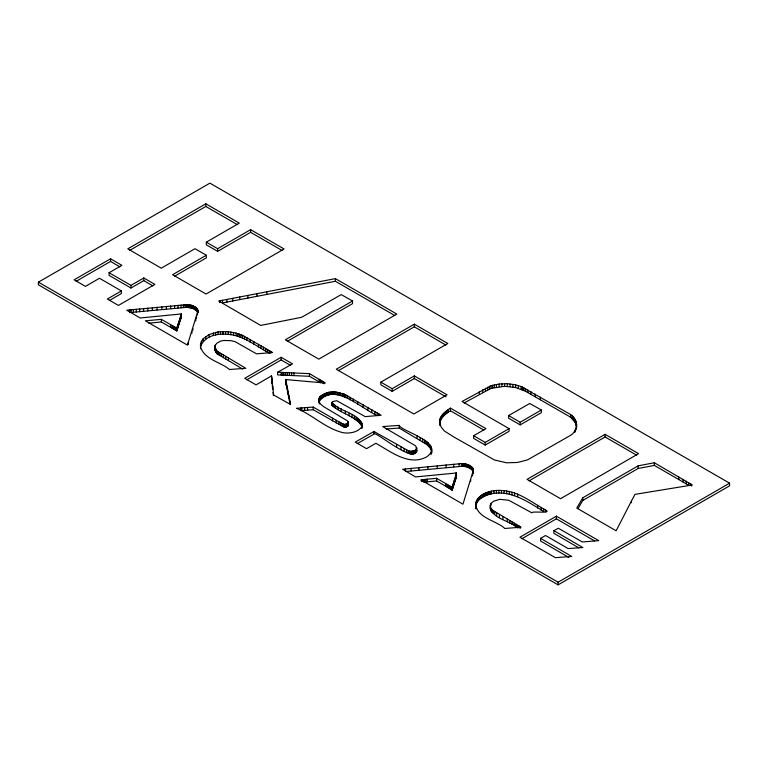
<?xml version="1.0" encoding="UTF-8"?>
<svg xmlns="http://www.w3.org/2000/svg" width="768" height="768" viewBox="0 0 768 768"><rect width="100%" height="100%" fill="white"/><g stroke="black" fill="none" stroke-linecap="round" stroke-linejoin="round"><path stroke-width="1.15" d="M475.795 503.654C476.342 518.189 496.771 520.57 504.797 528.48L521.011 527.203L492.355 510.048L490.646 507.734L490.358 505.123L491.165 503.213L493.661 501.226L499.795 499.325L508.723 500.237L531.869 512.842C531.629 510.864 549.523 513.6 546.835 510.758C532.253 502.906 518.688 491.03 501.475 490.483C490.752 489.475 473.117 494.669 475.901 508.666C474.682 501.35 482.083 496.685 488.102 494.707C508.31 488.285 527.491 501.35 543.744 511.574L543.744 508.915M416.784 448.109L416.083 449.76L413.875 450.998L410.246 451.306L408.192 450.691L373.949 431.472L355.238 442.128L366.566 448.675L375.888 443.29C390.528 451.45 408.97 466.493 426.73 456.854C446.419 442.464 401.424 431.53 399.206 425.414L382.666 426.557L415.795 445.968C422.093 471.437 372.048 427.93 373.949 434.131L357.312 443.597M416.784 451.123L416.592 450.019M439.594 422.179C439.507 415.661 445.459 411.264 450.432 408.125L485.952 428.63L473.645 435.734L473.645 438.394L485.213 445.075L509.098 431.29L509.098 428.63L462.048 401.472L491.03 385.738L499.142 384.038L507.331 383.702L515.587 384.864L521.107 386.477L570.634 414.557C578.294 419.395 578.333 430.464 570.634 435.312L527.626 459.84L517.565 462.47L506.563 462.797L494.477 459.994L454.714 437.482L444.326 430.982L440.938 426.691L439.594 422.179L439.594 423.955M332.054 402.614C339.072 411.878 361.843 413.251 361.795 426.787C357.84 432.278 349.987 433.642 343.622 432.806C326.189 428.947 312.806 415.008 296.611 408.288L313.219 407.069L341.002 422.995L344.256 424.397L346.637 424.09L348.47 422.563L347.232 420.739L323.683 406.675L320.688 404.294L319.046 401.674L319.421 397.69L323.078 394.512L328.79 392.294L334.838 391.853L344.65 394.301L381.12 415.277L365.213 416.621L336.768 400.714L332.63 401.568L332.054 405.264C340.618 413.933 356.275 415.699 362.179 426.854M197.952 310.81L187.411 345.11L145.373 320.822L161.366 319.354L176.803 328.166L181.44 313.939L140.237 317.981L126.758 310.224L187.123 304.646L191.971 305.414L195.773 307.402L197.645 309.677L197.952 312.576M490.358 507.773C492.662 518.909 510.144 520.79 517.834 527.914L517.834 525.264M242.746 369.149L216.653 353.491L214.915 349.517L215.021 345.936L216.614 343.402L220.253 341.261L223.45 340.464L230.87 340.656L235.104 341.654L256.531 353.846L272.64 352.531L242.64 335.395L236.122 333.11L228.23 331.67L218.006 331.891L209.126 334.531L203.117 338.832L201.37 341.395L200.506 346.79C205.507 333.034 224.006 332.554 236.122 335.77C248.189 339.35 258.346 347.328 269.366 353.194L269.366 350.544M214.915 349.517L215.338 345.053M332.054 405.264L332.102 402.288M423.686 479.549L420.883 479.914L462.95 504.173L473.184 470.899L472.704 468.01L469.949 465.59L465.629 463.949L461.482 463.584L402.653 469.238L415.507 476.928L456.451 472.992L452.16 487.363L436.608 478.301L423.686 479.549L423.686 482.208L436.608 480.95L452.16 490.022L456.317 477.187L456.038 475.594M473.251 469.738L473.184 473.558L473.146 469.123M450.432 408.125L450.432 410.774C445.776 413.722 440.582 417.542 439.632 423.35L439.632 420.701M148.8 323.165L161.366 322.013L176.803 330.826L181.085 316.618M318.797 402.019C333.629 380.65 362.899 409.939 377.261 415.478L377.261 412.829M300.941 407.971L300.941 410.621L313.219 409.728L343.498 426.835L345.782 427.046L348.125 425.827L348.461 422.246M631.469 500.957L616.128 530.784L576.778 508.07L582.768 497.798L638.093 465.869L654.336 462.739L692.304 484.992L635.011 494.362L631.469 500.957L631.469 502.723M577.978 508.666L582.768 500.458L638.093 468.518L654.336 465.398L688.666 485.27L688.666 482.611M38.4 282.163L209.904 183.139L729.6 483.187L729.6 485.837L558.096 584.861L38.4 284.813L38.4 282.163L558.096 582.202L729.6 483.187M152.851 285.869L143.789 280.637L130.982 288.029L109.075 275.376L109.075 272.726L121.882 265.334L110.554 258.797L74.122 279.83L85.45 286.368L99.475 278.266L121.382 290.918L121.382 293.568L109.363 300.518M282.067 250.474L250.618 232.32L217.632 251.357L206.314 244.819L206.314 242.17L239.299 223.123L205.824 203.798L127.786 248.851L161.261 268.176L194.986 248.707L206.314 255.245L206.314 257.894L174.634 276.192M76.147 281.318L110.554 261.446L119.818 266.803M129.84 250.32L205.824 206.448L237.274 224.611M121.382 290.918L107.357 299.021L118.435 305.414L154.867 284.381L143.789 277.987L130.982 285.37L109.075 272.726M206.314 255.245L172.589 274.714L206.064 294.038L284.102 248.986L250.618 229.661L217.632 248.707L206.314 242.17M352.541 300.998L285.331 339.802L318.806 359.136L396.845 314.083L335.414 278.63L218.717 301.018L260.669 325.421L301.69 317.27L341.213 294.614L352.541 300.998L352.541 303.658L287.395 341.27M277.622 372.24L292.531 363.859L281.146 357.283L244.714 378.317L256.08 384.883L271.507 375.878L273.648 395.011L290.534 404.486L285.744 379.555L325.344 383.059L309.485 373.651L277.622 372.24L277.622 374.899L309.485 376.301L320.573 382.714L320.573 380.064M246.739 379.805L281.146 359.942L290.458 365.318M380.842 382.157L447.802 343.498L414.317 324.173L336.288 369.226L413.827 413.99L447.062 394.81L414.317 375.907L392.17 388.694L380.842 382.157L380.842 384.816L392.17 391.354L414.317 378.557L446.035 396.874M338.342 370.694L414.317 326.822L445.766 344.986M473.645 435.734L485.213 442.416L509.098 428.63M508.598 415.555L520.176 422.237L541.354 410.006L541.354 412.666L520.176 424.886L508.598 418.205L508.598 415.555L529.776 403.478L541.354 410.006M605.098 434.314L527.069 479.366L560.544 498.701L638.573 453.648L605.098 434.314L605.098 436.973L529.114 480.835M553.882 530.659L558.326 528.259L582.355 541.958L598.742 540.643L556.358 516.182L519.926 537.216L555.36 557.664L571.728 556.464L540.605 538.349L545.53 535.507L568.147 548.563L582.883 547.555L553.882 530.659L553.882 533.318L578.746 547.795M521.952 538.694L556.358 518.832L594.605 540.912M464.074 402.97L491.03 388.397L504.586 386.304L515.587 387.523L525.562 391.296L570.634 417.216L575.213 422.486L576.624 427.066M394.8 315.552L335.414 281.28L222.499 302.928L222.499 300.278M473.27 473.05L472.704 470.659L470.698 468.71L466.541 466.819L462.605 466.262L405.466 471.533L405.466 468.883M131.136 309.811L131.136 312.461L187.123 307.306L193.622 308.765L196.742 310.915L197.827 312.874M386.208 428.966L399.206 428.074L427.344 444.816L430.858 449.126L431.75 452.438L431.75 449.779M605.098 436.973L636.547 455.126M450.432 410.774L483.926 430.118M568.723 557.366L540.605 540.998L540.605 538.349M214.915 346.858L216.931 351.062L245.808 368.294L229.43 369.494C220.454 361.824 204.49 359.712 200.534 346.992M348.336 424.56L348.47 425.222M271.507 378.538L271.978 383.309M286.09 384.854L285.744 382.214L290.064 404.074L290.064 401.424M273.024 392.458L273.398 395.578M272.342 384.086L272.64 389.328L272.64 386.669M200.506 344.131L200.525 348.701M691.478 484.339L691.478 486.106M690.374 483.648L690.374 485.414M686.237 481.181L686.237 483.84M682.982 479.29L682.982 481.949M678.787 476.861L678.787 479.52M654.336 462.739L654.336 465.398M638.093 465.869L638.093 468.518M582.768 497.798L582.768 500.458M576.624 424.406L576.624 427.238M576.518 423.437L576.518 426.096M576.336 422.506L576.336 425.165M576.278 427.555L576.278 429.322M576.067 421.603L576.067 424.262M575.693 420.72L575.693 423.37M575.443 429.6L575.443 431.376M575.213 419.837L575.213 422.486M574.838 430.618L574.838 432.394M574.627 418.934L574.627 421.594M573.926 418.013L573.926 420.672M573.091 417.062L573.091 419.712M572.131 416.054L572.131 418.714M570.634 414.557L570.634 417.216M558.096 582.202L558.096 584.861M556.358 516.182L556.358 518.832M545.616 510.019L545.616 511.786M541.104 507.389L541.104 510.048M540.413 397.114L540.413 399.773M537.562 505.363L537.562 508.022M535.142 394.08L535.142 396.739M531.024 391.718L531.024 394.378M527.885 389.933L527.885 392.592M525.562 388.637L525.562 391.296M523.891 387.744L523.891 390.394M522.701 387.139L522.701 389.798M521.827 386.755L521.827 389.405M521.107 386.477L521.107 389.136M520.176 422.237L520.176 424.886M520.195 526.675L520.195 528.442M519.187 526.07L519.187 527.837M518.352 385.594L518.352 388.243M517.699 494.016L517.699 496.675M516.182 524.285L516.182 526.944M515.587 384.864L515.587 387.523M514.589 492.989L514.589 495.648M514.262 523.162L514.262 525.821M512.832 384.317L512.832 386.966M512.112 521.914L512.112 524.563M511.939 492.192L511.939 494.842M510.077 383.923L510.077 386.582M509.779 520.56L509.779 523.21M509.299 491.539L509.299 494.189M507.331 383.702L507.331 386.362M507.302 519.12L507.302 521.779M506.669 491.04L506.669 493.69M504.586 383.645L504.586 386.304M504.058 490.685L504.058 493.334M502.877 516.566L502.877 519.216M501.859 383.76L501.859 386.41M501.475 490.483L501.475 493.133M499.392 514.531L499.392 517.19M499.142 384.038L499.142 386.688M498.922 490.426L498.922 493.085M496.723 512.947L496.723 515.606M496.435 384.48L496.435 387.139M496.416 490.522L496.416 493.181M494.736 511.728L494.736 514.387M494.352 384.893L494.352 387.552M493.949 490.771L493.949 493.43M493.325 510.787L493.325 513.446M492.614 385.286L492.614 387.946M492.355 510.048L492.355 512.698M491.702 509.414L491.702 512.074M491.539 491.174L491.539 493.834M491.242 508.819L491.242 511.478M491.03 385.738L491.03 388.397M490.858 508.186L490.858 510.835M490.81 503.722L490.81 505.488M490.598 504.144L490.598 505.91M490.646 507.734L490.646 510.394M490.358 505.123L490.483 509.894M490.339 491.443L490.339 494.093M490.31 505.651L490.32 508.838M489.427 386.323L489.427 388.982M489.187 491.731L489.187 494.381M488.102 492.048L488.102 494.707M487.632 387.139L487.632 389.789M487.056 492.413L487.056 495.062M486.038 492.806L486.038 495.466M485.462 388.243L485.462 390.893M485.213 442.416L485.213 445.075M485.05 493.258L485.05 495.907M484.061 493.747L484.061 496.406M483.082 494.294L483.082 496.954M482.726 389.731L482.726 392.381M482.083 494.899L482.083 497.558M480.682 495.859L480.682 498.518M479.453 496.858L479.453 499.507M479.261 391.68L479.261 394.33M478.406 497.885L478.406 500.534M477.542 498.95L477.542 501.61M476.842 500.054L476.842 502.714M476.323 501.206L476.323 503.866M476.141 507.062L476.141 508.838M475.978 502.406L475.978 505.056M472.963 468.547L472.963 471.206M472.934 471.888L472.934 473.654M472.704 468.01L472.704 470.659M472.55 473.299L472.55 475.949M472.349 467.491L472.349 470.15M471.898 467.002L471.898 469.651M471.35 466.522L471.35 469.171M470.698 466.051L470.698 468.71M470.688 479.606L470.688 481.373M469.949 465.59L469.949 468.24M469.123 465.149L469.123 467.798M468.288 464.765L468.288 467.424M467.424 464.438L467.424 467.098M466.541 464.17L466.541 466.819M465.629 463.949L465.629 466.608M464.669 463.786L464.669 466.445M463.661 463.67L463.661 466.33M462.605 463.603L462.605 466.262M461.482 463.584L461.482 466.243M459.101 463.766L459.101 466.426M456.451 472.992L456.49 476.534M456.278 472.934L456.317 477.187M456.038 472.934L456.038 478.09M455.664 476.611L455.664 479.261M455.165 478.099L455.165 480.758M454.838 479.069L454.838 481.728M454.522 480.048L454.522 482.698M454.205 481.008L454.205 483.658M453.898 481.93L453.898 484.589M453.696 464.246L453.696 466.906M453.61 482.803L453.61 485.462M453.36 483.6L453.36 486.259M453.139 484.301L453.139 486.96M452.957 484.886L452.957 487.536M452.813 485.328L452.813 487.987M452.707 485.683L452.602 488.678M452.506 486.346L452.506 488.995M452.419 486.624L452.275 489.734M452.218 487.229L452.16 490.022M452.026 487.296L452.026 489.955M451.661 487.094L451.661 489.744M451.075 486.758L451.075 489.418M450.298 486.317L450.298 488.966M449.357 485.77L449.357 488.419M448.272 485.136L448.272 487.795M448.157 409.622L448.157 412.272M447.062 484.426L447.062 487.085M446.803 410.573L446.803 413.222M446.131 464.947L446.131 467.597M445.747 483.667L445.747 486.317M445.536 411.581L445.536 414.23M444.365 412.627L444.365 415.277M443.299 413.712L443.299 416.362M442.358 414.816L442.358 417.466M441.533 415.93L441.533 418.579M440.851 417.043L440.851 419.702M440.304 418.157L440.304 420.806M439.91 419.242L439.91 421.901M439.805 423.686L439.805 425.453M437.242 465.782L437.242 468.432M436.608 478.301L436.608 480.95M431.51 448.147L431.51 450.797M431.578 451.354L431.578 453.13M430.982 452.861L430.982 454.637M430.858 446.467L430.858 449.126M429.782 444.758L429.782 447.408M428.285 443.021L428.285 445.68M427.843 442.589L427.843 445.238M427.872 466.675L427.872 469.325M427.344 442.157L427.344 444.816M427.344 479.174L427.344 481.834M426.691 441.667L426.691 444.326M426.01 479.309L426.01 481.968M425.77 441.043L425.77 443.702M424.79 479.434L424.79 482.093M424.445 440.227L424.445 442.877M422.736 479.654L422.736 481.43M422.63 439.133L422.63 441.782M421.958 479.75L421.958 481.517M421.382 479.818L421.382 481.594M420.202 437.693L420.202 440.342M418.896 467.539L418.896 470.198M417.034 435.84L417.034 438.49M416.726 447.744L416.707 451.459M416.563 449.136L416.563 451.786M416.362 449.453L416.362 452.102M416.083 449.76L416.083 452.41M415.738 450.048L415.738 452.707M415.373 450.307L415.373 452.966M415.018 450.528L415.018 453.187M414.653 450.72L414.653 453.37M414.317 324.173L414.317 326.822M414.317 375.907L414.317 378.557M414.278 450.874L414.278 453.533M413.875 450.998L413.875 453.658M413.462 451.104L413.462 453.763M413.002 451.181L413.002 453.84M412.512 451.238L412.512 453.898M411.965 451.277L411.965 453.936M411.053 451.325L411.053 453.984M411.139 468.307L411.139 470.957M410.246 451.306L410.246 453.965M409.363 451.133L409.363 453.782M408.192 450.691L408.192 453.341M406.541 449.885L406.541 452.544M404.198 448.637L404.198 451.296M400.973 446.842L400.973 449.491M399.206 425.414L399.206 428.074M396.653 444.394L396.653 447.053M392.17 388.694L392.17 391.354M378.979 413.846L378.979 415.622M374.89 411.446L374.89 414.106M373.949 431.472L373.949 434.131M371.808 409.661L371.808 412.32M367.92 407.434L367.92 410.083M363.139 404.698L363.139 407.347M362.227 424.752L362.227 426.518M362.064 423.658L362.083 427.824M361.872 423.12L361.872 425.779M361.795 426.787L361.795 428.554M361.613 422.582L361.613 425.232M361.286 422.026L361.286 424.685M360.874 421.469L360.874 424.118M360.374 420.874L360.374 423.533M359.798 420.269L359.798 422.918M359.366 419.837L359.366 422.496M358.867 419.414L358.867 422.064M358.214 418.925L358.214 421.584M357.667 401.558L357.667 404.218M357.312 418.31L357.312 420.97M356.035 417.514L356.035 420.163M354.307 416.458L354.307 419.117M353.376 399.11L353.376 401.77M352.022 415.094L352.022 417.744M350.093 397.248L350.093 399.907M349.085 413.347L349.085 416.006M348.336 421.91L348.365 425.53M348.125 423.168L348.125 425.827M347.664 395.894L347.664 398.544M347.779 423.466L347.779 426.125M347.309 423.763L347.309 426.413M347.088 423.878L347.088 426.528M346.867 423.984L346.867 426.643M346.637 424.09L346.637 426.749M346.406 424.186L346.406 426.835M346.186 424.262L346.186 426.922M345.898 394.934L345.898 397.594M345.974 424.33L345.974 426.989M345.782 424.387L345.782 427.046M345.61 424.426L345.61 427.075M345.475 424.445L345.475 427.094M345.379 411.158L345.379 413.818M344.861 424.464L344.861 427.114M344.65 394.301L344.65 396.95M344.256 424.397L344.256 427.056M343.747 393.888L343.747 396.547M343.498 424.186L343.498 426.835M343.008 393.61L343.008 396.269M342.461 423.744L342.461 426.394M342.288 393.379L342.288 396.038M341.213 408.71L341.213 411.36M341.002 422.995L341.002 425.654M340.646 392.909L340.646 395.558M339.091 392.515L339.091 395.174M338.957 421.882L338.957 424.541M337.997 406.79L337.997 409.45M337.613 392.218L337.613 394.867M336.192 391.997L336.192 394.646M336.202 420.326L336.202 422.976M335.606 405.35L335.606 408M335.414 278.63L335.414 281.28M334.838 391.853L334.838 394.512M333.926 404.285L333.926 406.944M333.523 391.795L333.523 394.454M332.851 403.526L332.851 406.186M332.582 418.253L332.582 420.902M332.266 402.998L332.266 405.648M332.256 391.824L332.256 394.474M331.008 391.93L331.008 394.579M329.77 392.102L329.77 394.762M328.79 392.294L328.79 394.954M327.869 392.515L327.869 395.165M327.005 392.755L327.005 395.405M326.189 393.024L326.189 395.683M325.392 393.331L325.392 395.981M324.624 393.677L324.624 396.326M323.818 382.003L323.818 383.779M323.856 394.07L323.856 396.72M323.078 394.512L323.078 397.162M322.906 381.456L322.906 383.222M322.282 395.002L322.282 397.661M321.821 380.803L321.821 382.57M321.754 395.347L321.754 398.006M321.312 395.664L321.312 398.314M320.928 395.942L320.928 398.602M320.602 396.211L320.602 398.87M320.323 396.48L320.323 399.13M320.074 396.749L320.074 399.398M319.843 397.027L319.843 399.686M319.632 397.344L319.632 399.994M319.421 397.69L319.421 400.339M319.171 379.248L319.171 381.898M319.296 402.25L319.296 404.026M319.133 398.237L319.133 400.896M318.931 398.794L318.931 401.453M318.797 399.36L318.768 402.278M313.219 407.069L313.219 409.728M309.485 373.651L309.485 376.301M307.622 407.482L307.622 410.131M304.646 407.693L304.646 410.352M301.766 407.904L301.766 410.563M293.971 372.922L293.971 375.571M291.629 372.816L291.629 375.466M289.536 398.669L289.536 401.318M289.373 372.71L289.373 375.36M288.893 395.443L288.893 398.102M288.202 392.035L288.202 394.694M287.52 388.733L287.52 391.382M287.27 372.614L287.27 375.274M286.906 385.795L286.906 388.454M286.406 383.53L286.406 386.179M285.869 379.565L285.965 384.374M285.782 383.52L285.744 379.555L285.677 382.829M285.341 372.528L285.341 375.187M283.651 372.461L283.651 375.11M282.24 372.394L282.24 375.053M281.146 357.283L281.146 359.942M281.155 372.355L281.155 375.005M272.496 385.363L272.496 388.022M271.978 380.65L272.083 383.472M271.814 378.989L271.882 382.397M271.632 376.81L271.766 381.082M271.507 375.878L271.594 379.152M270.758 351.37L270.758 353.136M267.667 349.536L267.667 352.195M266.832 291.763L266.832 294.422M265.69 348.384L265.69 351.043M263.482 347.098L263.482 349.757M261.082 345.706L261.082 348.355M258.528 344.227L258.528 346.886M256.992 293.645L256.992 296.304M253.786 341.491L253.786 344.15M250.618 229.661L250.618 232.32M249.994 339.331L249.994 341.981M247.91 295.392L247.91 298.051M246.979 337.642L246.979 340.301M244.579 336.355L244.579 339.014M242.64 335.395L242.64 338.054M240.989 334.675L240.989 337.325M239.75 296.957L239.75 299.616M239.462 334.099L239.462 336.758M237.888 333.61L237.888 336.269M236.122 333.11L236.122 335.77M233.501 332.477L233.501 335.136M232.685 298.32L232.685 300.97M230.861 331.997L230.861 334.656M228.422 358.07L228.422 360.72M228.23 331.67L228.23 334.33M226.877 299.434L226.877 302.083M225.725 356.467L225.725 359.126M225.6 331.498L225.6 334.147M223.392 355.075L223.392 357.734M223.018 331.478L223.018 334.128M221.405 353.885L221.405 356.544M220.474 331.603L220.474 334.262M219.725 300.816L219.725 302.582M219.773 352.886L219.773 355.546M218.486 352.09L218.486 354.749M218.006 331.891L218.006 334.541M217.632 248.707L217.632 251.357M217.536 351.485L217.536 354.134M216.931 351.062L216.931 353.722M216.653 350.832L216.653 353.491M215.894 349.805L215.894 352.454M215.635 332.333L215.635 334.982M215.357 348.797L215.357 351.446M215.021 345.936L215.03 350.467M213.36 332.918L213.36 335.578M209.126 334.531L209.126 337.19M205.824 203.798L205.824 206.448M205.699 336.528L205.699 339.178M203.117 338.832L203.117 341.491M201.37 341.395L201.37 344.045M197.827 310.224L197.827 311.99M197.645 309.677L197.645 312.336M197.414 309.178L197.414 311.837M197.482 313.248L197.482 315.014M197.107 308.707L197.107 311.357M196.742 308.256L196.742 310.915M196.483 316.781L196.483 318.557M196.301 307.824L196.301 310.483M195.792 319.133L195.792 320.899M195.773 307.402L195.773 310.061M195.158 306.979L195.158 309.629M194.448 306.547L194.448 309.206M193.622 306.106L193.622 308.765M192.797 305.731L192.797 308.381M192.883 328.502L192.883 330.269M191.971 305.414L191.971 308.064M191.942 331.478L191.942 333.245M191.107 305.155L191.107 307.805M190.205 304.954L190.205 307.603M189.245 304.8L189.245 307.459M188.227 304.704L188.227 307.354M188.237 342.835L188.237 344.602M187.123 304.646L187.123 307.306M185.923 304.637L185.923 307.296M185.03 304.685L185.03 307.344M183.37 304.81L183.37 307.469M181.44 313.939L181.392 316.934M181.334 314.506L181.258 317.434M181.085 313.958L181.171 317.75M181.027 305.002L181.027 307.661M181.056 315.437L180.941 318.47M180.806 316.205L180.806 318.864M180.643 316.675L180.643 319.334M180.451 317.27L180.451 319.92M180.221 317.962L180.221 320.621M179.962 318.739L179.962 321.398M179.683 319.584L179.683 322.243M179.386 320.467L179.386 323.126M179.088 321.379L179.088 324.029M178.79 322.291L178.79 324.941M178.502 323.184L178.502 325.834M178.224 324.038L178.224 326.698M178.07 305.27L178.07 307.92M177.955 324.864L177.955 327.514M177.696 325.622L177.696 328.272M177.466 326.304L177.466 328.963M177.264 326.909L177.264 329.568M177.091 327.408L177.091 330.067M176.947 327.802L176.947 330.451M176.851 328.051L176.803 330.826M176.678 328.157L176.678 330.806M176.362 328.022L176.362 330.672M175.853 327.773L175.853 330.422M175.171 327.398L175.171 330.058M174.586 305.578L174.586 308.237M174.298 326.918L174.298 329.578M173.242 326.323L173.242 328.982M172.013 325.613L172.013 328.272M170.659 305.942L170.659 308.602M170.602 324.797L170.602 327.446M166.378 306.355L166.378 309.005M161.827 306.787L161.827 309.446M161.366 319.354L161.366 322.013M157.075 307.258L157.075 309.907M152.333 307.728L152.333 310.378M147.802 308.17L147.802 310.829M143.789 277.987L143.789 280.637M143.558 308.592L143.558 311.242M139.69 308.966L139.69 311.626M136.282 309.302L136.282 311.962M133.392 309.59L133.392 312.24M130.982 285.37L130.982 288.029M129.562 309.965L129.562 312.614M110.554 258.797L110.554 261.446"/></g></svg>
